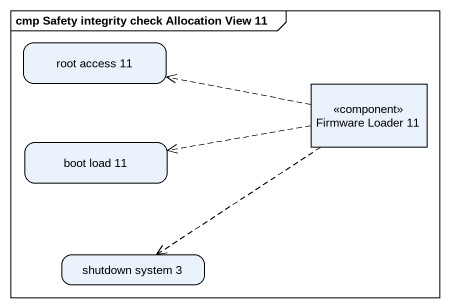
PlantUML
@startuml
mainframe cmp Safety integrity check Allocation View 11
hide empty description
state "root access 11" as root_access_11
state "Firmware Loader 11" as Firmware_Loader_11 <<component>>
state "boot load 11" as boot_load_11
state "shutdown system 3" as shutdown_system_3
Firmware_Loader_11 -left[dashed]-> root_access_11
Firmware_Loader_11 -left[dashed]-> boot_load_11
Firmware_Loader_11 -[dashed]-> shutdown_system_3
@enduml
